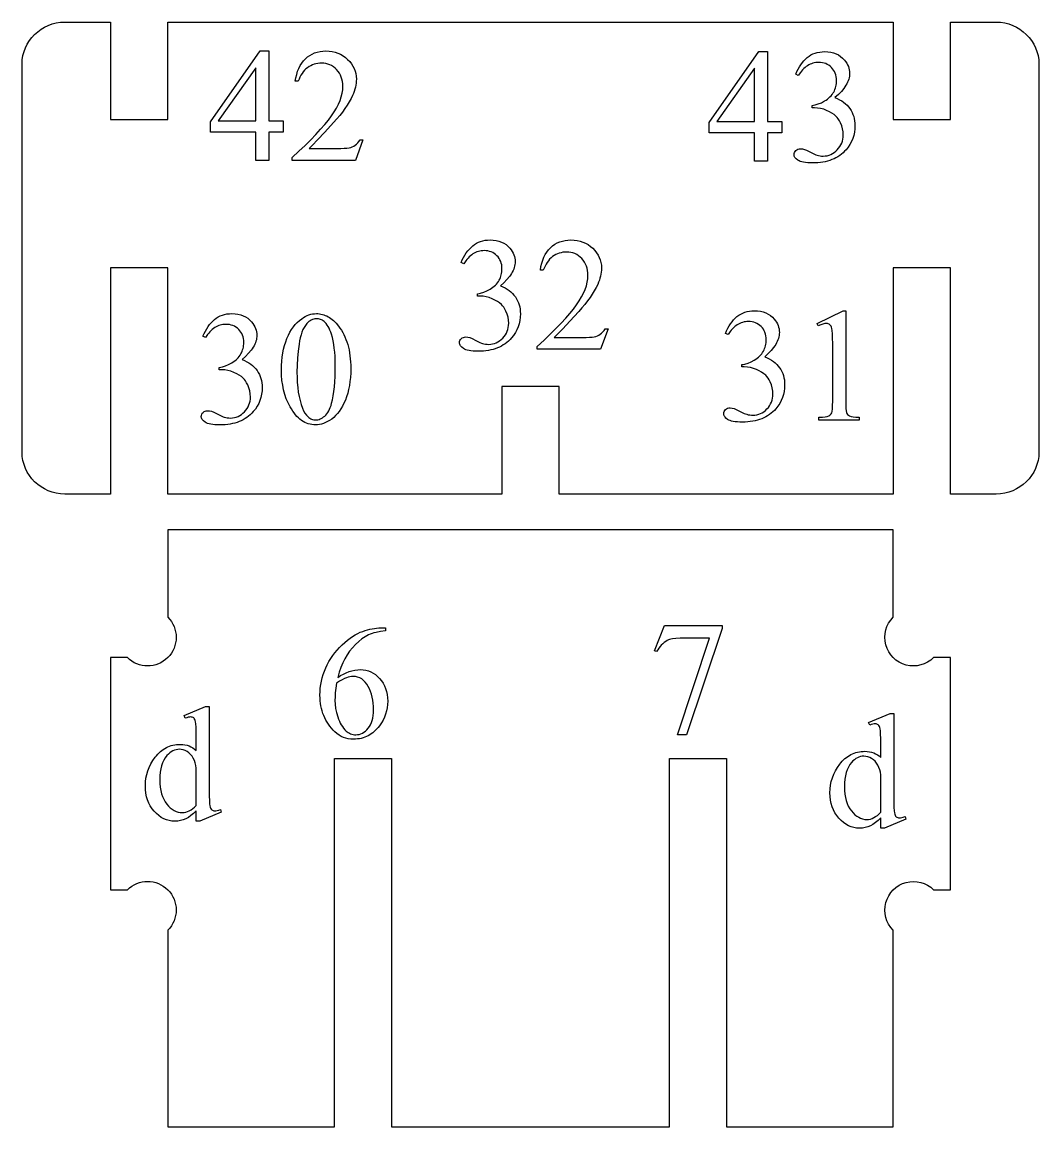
# Model space of a CAD drawing. Extents: x 6 to 600, y -207 to 349.
# Drawn here: x 326.9 to 380.2, y 84.8 to 142.7 of the extents above; entities that cross this region are included whole.
import ezdxf

# ---------------------------------------------------------------- set-up
doc = ezdxf.new("R2010")
doc.units = 0
doc.header["$MEASUREMENT"] = 0
doc.layers.add('EXT', color=1, linetype='CONTINUOUS')
doc.layers.add('TEXT', color=18, linetype='CONTINUOUS')

msp = doc.modelspace()

# ---------------------------------------------------------------- linework, layer by layer
at = {"layer": 'EXT'}
msp.add_lwpolyline([(331.51, 117.974), (329.11, 117.974), (328.88, 117.985), (328.658, 118.019), (328.443, 118.073), (328.236, 118.147), (328.04, 118.24), (327.854, 118.351), (327.681, 118.478), (327.521, 118.62), (327.376, 118.776), (327.246, 118.946), (327.133, 119.127), (327.038, 119.319), (326.962, 119.521), (326.906, 119.732), (326.872, 119.95), (326.861, 120.174), (326.861, 140.538), (326.872, 140.762), (326.906, 140.98), (326.962, 141.19), (327.038, 141.392), (327.133, 141.585), (327.246, 141.766), (327.376, 141.935), (327.521, 142.092), (327.681, 142.234), (327.854, 142.361), (328.04, 142.471), (328.236, 142.564), (328.443, 142.639), (328.658, 142.693), (328.88, 142.726), (329.11, 142.738), (331.51, 142.738), (331.51, 137.634), (334.51, 137.634), (334.51, 142.738), (353.551, 142.738), (372.592, 142.738), (372.592, 137.634), (375.592, 137.634), (375.592, 142.738), (377.993, 142.738), (378.222, 142.726), (378.445, 142.693), (378.66, 142.639), (378.866, 142.564), (379.063, 142.471), (379.248, 142.361), (379.421, 142.234), (379.581, 142.092), (379.727, 141.935), (379.857, 141.766), (379.97, 141.585), (380.065, 141.392), (380.14, 141.19), (380.196, 140.98), (380.23, 140.762), (380.242, 140.538), (380.242, 120.174), (380.23, 119.95), (380.196, 119.732), (380.14, 119.521), (380.065, 119.319), (379.97, 119.127), (379.857, 118.946), (379.727, 118.776), (379.581, 118.62), (379.421, 118.478), (379.248, 118.351), (379.063, 118.24), (378.866, 118.147), (378.66, 118.073), (378.445, 118.019), (378.222, 117.985), (377.993, 117.974), (375.592, 117.974), (375.592, 129.838), (372.592, 129.838), (372.592, 117.974), (355.051, 117.974), (355.051, 123.619), (353.551, 123.619), (352.051, 123.619), (352.051, 117.974), (334.51, 117.974), (334.51, 129.838), (331.51, 129.838)], close=True, dxfattribs=at)
msp.add_lwpolyline([(334.51, 116.099), (334.51, 111.512, -1), (332.389, 109.391), (331.51, 109.391), (331.51, 97.205), (332.389, 97.205, -1), (334.51, 95.084), (334.51, 84.765), (343.255, 84.765), (343.255, 104.099), (346.255, 104.099), (346.255, 84.765), (353.551, 84.765), (360.848, 84.765), (360.848, 104.099), (363.848, 104.099), (363.848, 84.765), (372.592, 84.765), (372.592, 95.084, -1), (374.714, 97.205), (375.592, 97.205), (375.592, 109.391), (374.714, 109.391, -1), (372.592, 111.512), (372.592, 116.099), (353.551, 116.099)], format="xyb", close=True, dxfattribs=at)
at = {"layer": 'TEXT'}
for points in [[(340.565, 137.555), (340.565, 136.966), (339.81, 136.966), (339.81, 135.48), (339.126, 135.48), (339.126, 136.966), (336.744, 136.966), (336.744, 137.496), (339.354, 141.222), (339.81, 141.222), (339.81, 137.555)], [(344.755, 136.563), (344.361, 135.48), (341.042, 135.48), (341.042, 135.634), (341.395, 135.96), (341.72, 136.271), (342.018, 136.567), (342.29, 136.847), (342.534, 137.112), (342.751, 137.362), (342.941, 137.597), (343.104, 137.816), (343.244, 138.025), (343.365, 138.23), (343.468, 138.43), (343.552, 138.626), (343.617, 138.817), (343.664, 139.004), (343.692, 139.186), (343.701, 139.363), (343.696, 139.494), (343.681, 139.619), (343.655, 139.738), (343.619, 139.851), (343.573, 139.958), (343.517, 140.059), (343.45, 140.154), (343.373, 140.243), (343.289, 140.323), (343.201, 140.393), (343.109, 140.452), (343.013, 140.501), (342.913, 140.539), (342.809, 140.565), (342.701, 140.582), (342.589, 140.587), (342.487, 140.583), (342.387, 140.572), (342.29, 140.553), (342.196, 140.526), (342.104, 140.492), (342.015, 140.45), (341.928, 140.401), (341.845, 140.344), (341.765, 140.28), (341.691, 140.209), (341.622, 140.13), (341.558, 140.045), (341.5, 139.953), (341.447, 139.853), (341.399, 139.746), (341.357, 139.633), (341.204, 139.633), (341.235, 139.819), (341.276, 139.994), (341.327, 140.158), (341.389, 140.311), (341.461, 140.453), (341.543, 140.583), (341.635, 140.703), (341.737, 140.811), (341.848, 140.907), (341.965, 140.991), (342.089, 141.061), (342.22, 141.119), (342.357, 141.164), (342.501, 141.196), (342.652, 141.215), (342.809, 141.222), (342.977, 141.215), (343.137, 141.194), (343.291, 141.16), (343.437, 141.112), (343.576, 141.05), (343.709, 140.974), (343.834, 140.885), (343.952, 140.782), (344.059, 140.669), (344.153, 140.552), (344.231, 140.43), (344.296, 140.303), (344.346, 140.171), (344.382, 140.034), (344.403, 139.892), (344.41, 139.745), (344.407, 139.638), (344.398, 139.531), (344.382, 139.424), (344.361, 139.318), (344.333, 139.211), (344.298, 139.104), (344.258, 138.997), (344.211, 138.89), (344.129, 138.721), (344.034, 138.549), (343.927, 138.375), (343.809, 138.199), (343.678, 138.019), (343.536, 137.838), (343.382, 137.654), (343.216, 137.467), (342.748, 136.959), (342.377, 136.563), (342.103, 136.279), (341.926, 136.107), (343.394, 136.107), (343.601, 136.109), (343.775, 136.115), (343.916, 136.126), (344.023, 136.14), (344.111, 136.161), (344.194, 136.19), (344.273, 136.228), (344.348, 136.275), (344.418, 136.331), (344.484, 136.398), (344.545, 136.475), (344.601, 136.563)], [(366.746, 137.52), (366.746, 136.931), (365.991, 136.931), (365.991, 135.446), (365.307, 135.446), (365.307, 136.931), (362.926, 136.931), (362.926, 137.462), (365.535, 141.187), (365.991, 141.187), (365.991, 137.52)], [(367.472, 140), (367.534, 140.138), (367.6, 140.268), (367.67, 140.39), (367.744, 140.504), (367.822, 140.61), (367.904, 140.707), (367.99, 140.796), (368.08, 140.878), (368.174, 140.95), (368.275, 141.013), (368.38, 141.066), (368.492, 141.11), (368.609, 141.143), (368.732, 141.168), (368.86, 141.182), (368.994, 141.187), (369.159, 141.18), (369.313, 141.159), (369.457, 141.125), (369.592, 141.077), (369.716, 141.015), (369.831, 140.939), (369.936, 140.85), (370.032, 140.747), (370.096, 140.664), (370.151, 140.58), (370.198, 140.495), (370.237, 140.408), (370.267, 140.32), (370.288, 140.23), (370.301, 140.139), (370.305, 140.046), (370.302, 139.969), (370.293, 139.892), (370.278, 139.814), (370.257, 139.737), (370.23, 139.658), (370.197, 139.58), (370.158, 139.501), (370.112, 139.422), (370.061, 139.342), (370.004, 139.262), (369.871, 139.102), (369.715, 138.94), (369.534, 138.777), (369.659, 138.723), (369.777, 138.664), (369.887, 138.6), (369.989, 138.53), (370.083, 138.455), (370.169, 138.374), (370.247, 138.288), (370.318, 138.196), (370.38, 138.1), (370.434, 137.999), (370.48, 137.894), (370.517, 137.785), (370.546, 137.672), (370.567, 137.555), (370.579, 137.434), (370.583, 137.308), (370.576, 137.129), (370.554, 136.955), (370.518, 136.788), (370.467, 136.627), (370.402, 136.472), (370.322, 136.323), (370.228, 136.18), (370.119, 136.043), (370.041, 135.959), (369.959, 135.88), (369.872, 135.806), (369.782, 135.738), (369.687, 135.676), (369.588, 135.618), (369.485, 135.567), (369.377, 135.52), (369.265, 135.48), (369.149, 135.444), (369.029, 135.414), (368.904, 135.39), (368.776, 135.371), (368.643, 135.357), (368.505, 135.349), (368.364, 135.346), (368.228, 135.348), (368.102, 135.355), (367.989, 135.366), (367.886, 135.381), (367.795, 135.401), (367.716, 135.425), (367.647, 135.454), (367.59, 135.487), (367.5, 135.559), (367.465, 135.596), (367.436, 135.633), (367.414, 135.672), (367.398, 135.71), (367.388, 135.75), (367.385, 135.79), (367.391, 135.848), (367.409, 135.903), (367.44, 135.954), (367.482, 136.002), (367.534, 136.041), (367.59, 136.07), (367.651, 136.087), (367.717, 136.093), (367.822, 136.085), (367.928, 136.06), (368.043, 136.011), (368.248, 135.908), (368.458, 135.804), (368.535, 135.772), (368.592, 135.753), (368.67, 135.733), (368.751, 135.718), (368.834, 135.71), (368.92, 135.707), (369.024, 135.712), (369.124, 135.727), (369.222, 135.753), (369.315, 135.789), (369.406, 135.835), (369.493, 135.891), (369.576, 135.958), (369.656, 136.035), (369.729, 136.119), (369.793, 136.206), (369.847, 136.297), (369.891, 136.393), (369.925, 136.491), (369.95, 136.594), (369.964, 136.7), (369.969, 136.81), (369.96, 136.973), (369.933, 137.134), (369.888, 137.293), (369.824, 137.449), (369.769, 137.558), (369.711, 137.654), (369.651, 137.735), (369.588, 137.802), (369.49, 137.883), (369.376, 137.96), (369.245, 138.033), (369.098, 138.103), (368.942, 138.162), (368.784, 138.204), (368.624, 138.229), (368.463, 138.237), (368.331, 138.237), (368.331, 138.362), (368.413, 138.375), (368.495, 138.392), (368.659, 138.442), (368.823, 138.51), (368.988, 138.598), (369.068, 138.648), (369.142, 138.701), (369.21, 138.756), (369.273, 138.813), (369.33, 138.873), (369.381, 138.935), (369.427, 139), (369.467, 139.067), (369.502, 139.136), (369.533, 139.207), (369.558, 139.28), (369.579, 139.354), (369.596, 139.43), (369.607, 139.508), (369.614, 139.587), (369.617, 139.669), (369.613, 139.773), (369.6, 139.872), (369.579, 139.966), (369.55, 140.055), (369.512, 140.139), (369.466, 140.217), (369.412, 140.291), (369.349, 140.359), (369.28, 140.421), (369.207, 140.475), (369.13, 140.52), (369.049, 140.557), (368.964, 140.586), (368.874, 140.606), (368.781, 140.619), (368.683, 140.623), (368.604, 140.62), (368.526, 140.612), (368.45, 140.598), (368.375, 140.58), (368.302, 140.555), (368.231, 140.526), (368.161, 140.491), (368.093, 140.451), (368.027, 140.405), (367.962, 140.354), (367.899, 140.297), (367.838, 140.235), (367.778, 140.168), (367.72, 140.095), (367.609, 139.934)], [(339.126, 137.555), (339.126, 140.346), (337.151, 137.555)], [(365.307, 137.52), (365.307, 140.312), (363.332, 137.52)], [(349.91, 130.121), (349.972, 130.26), (350.038, 130.389), (350.108, 130.511), (350.182, 130.625), (350.26, 130.731), (350.342, 130.828), (350.428, 130.918), (350.518, 130.999), (350.612, 131.071), (350.712, 131.134), (350.818, 131.187), (350.93, 131.231), (351.047, 131.264), (351.17, 131.289), (351.298, 131.303), (351.432, 131.308), (351.596, 131.301), (351.751, 131.28), (351.895, 131.246), (352.03, 131.198), (352.154, 131.136), (352.269, 131.061), (352.374, 130.971), (352.469, 130.868), (352.533, 130.786), (352.589, 130.701), (352.636, 130.616), (352.675, 130.529), (352.705, 130.441), (352.726, 130.351), (352.739, 130.26), (352.743, 130.167), (352.74, 130.09), (352.731, 130.013), (352.716, 129.935), (352.695, 129.858), (352.668, 129.779), (352.635, 129.701), (352.595, 129.622), (352.55, 129.543), (352.499, 129.463), (352.442, 129.383), (352.309, 129.223), (352.152, 129.061), (351.971, 128.898), (352.097, 128.844), (352.215, 128.785), (352.325, 128.721), (352.427, 128.651), (352.521, 128.576), (352.607, 128.495), (352.685, 128.409), (352.756, 128.317), (352.818, 128.221), (352.872, 128.12), (352.917, 128.015), (352.955, 127.906), (352.984, 127.793), (353.004, 127.676), (353.017, 127.555), (353.021, 127.429), (353.014, 127.25), (352.992, 127.076), (352.956, 126.909), (352.905, 126.748), (352.84, 126.593), (352.76, 126.444), (352.665, 126.301), (352.556, 126.164), (352.479, 126.08), (352.396, 126.001), (352.31, 125.927), (352.22, 125.859), (352.125, 125.797), (352.026, 125.739), (351.922, 125.688), (351.815, 125.641), (351.703, 125.601), (351.587, 125.565), (351.467, 125.535), (351.342, 125.511), (351.213, 125.492), (351.08, 125.478), (350.943, 125.47), (350.802, 125.467), (350.665, 125.469), (350.54, 125.476), (350.426, 125.487), (350.324, 125.502), (350.233, 125.522), (350.153, 125.547), (350.085, 125.575), (350.028, 125.608), (349.938, 125.68), (349.903, 125.717), (349.874, 125.754), (349.852, 125.793), (349.836, 125.831), (349.826, 125.871), (349.823, 125.911), (349.829, 125.969), (349.847, 126.024), (349.878, 126.075), (349.92, 126.123), (349.971, 126.163), (350.028, 126.191), (350.089, 126.208), (350.155, 126.214), (350.259, 126.206), (350.366, 126.181), (350.481, 126.132), (350.686, 126.029), (350.896, 125.925), (350.973, 125.893), (351.03, 125.874), (351.108, 125.854), (351.189, 125.839), (351.272, 125.831), (351.358, 125.828), (351.462, 125.833), (351.562, 125.849), (351.659, 125.874), (351.753, 125.91), (351.844, 125.956), (351.93, 126.012), (352.014, 126.079), (352.094, 126.156), (352.167, 126.24), (352.231, 126.327), (352.285, 126.418), (352.329, 126.514), (352.363, 126.612), (352.387, 126.715), (352.402, 126.821), (352.407, 126.932), (352.398, 127.094), (352.371, 127.255), (352.325, 127.414), (352.262, 127.57), (352.207, 127.679), (352.149, 127.775), (352.088, 127.856), (352.025, 127.923), (351.928, 128.004), (351.814, 128.081), (351.683, 128.154), (351.536, 128.224), (351.38, 128.283), (351.222, 128.325), (351.062, 128.35), (350.901, 128.358), (350.769, 128.358), (350.769, 128.483), (350.85, 128.496), (350.932, 128.513), (351.097, 128.563), (351.261, 128.631), (351.426, 128.719), (351.506, 128.769), (351.58, 128.822), (351.648, 128.877), (351.711, 128.934), (351.768, 128.994), (351.819, 129.056), (351.865, 129.121), (351.905, 129.188), (351.94, 129.257), (351.97, 129.328), (351.996, 129.401), (352.017, 129.475), (352.033, 129.551), (352.045, 129.629), (352.052, 129.709), (352.054, 129.79), (352.05, 129.894), (352.038, 129.993), (352.017, 130.087), (351.988, 130.176), (351.95, 130.26), (351.904, 130.338), (351.85, 130.412), (351.787, 130.48), (351.718, 130.542), (351.645, 130.596), (351.568, 130.641), (351.487, 130.678), (351.401, 130.707), (351.312, 130.727), (351.219, 130.74), (351.121, 130.744), (351.042, 130.741), (350.964, 130.733), (350.887, 130.72), (350.813, 130.701), (350.74, 130.676), (350.669, 130.647), (350.599, 130.612), (350.531, 130.572), (350.465, 130.526), (350.4, 130.475), (350.337, 130.418), (350.276, 130.356), (350.216, 130.289), (350.158, 130.217), (350.047, 130.055)], [(357.621, 126.649), (357.227, 125.567), (353.909, 125.567), (353.909, 125.72), (354.261, 126.047), (354.587, 126.357), (354.885, 126.653), (355.156, 126.934), (355.4, 127.199), (355.618, 127.448), (355.807, 127.683), (355.97, 127.902), (356.11, 128.111), (356.232, 128.316), (356.334, 128.516), (356.418, 128.712), (356.484, 128.903), (356.53, 129.09), (356.558, 129.272), (356.568, 129.449), (356.563, 129.58), (356.547, 129.705), (356.522, 129.824), (356.486, 129.937), (356.44, 130.044), (356.383, 130.145), (356.317, 130.24), (356.24, 130.329), (356.156, 130.41), (356.068, 130.48), (355.976, 130.539), (355.88, 130.587), (355.78, 130.625), (355.676, 130.652), (355.568, 130.668), (355.456, 130.673), (355.354, 130.669), (355.254, 130.658), (355.157, 130.639), (355.062, 130.613), (354.971, 130.578), (354.882, 130.537), (354.795, 130.487), (354.711, 130.431), (354.632, 130.366), (354.557, 130.295), (354.488, 130.217), (354.425, 130.131), (354.366, 130.039), (354.314, 129.939), (354.266, 129.833), (354.224, 129.719), (354.07, 129.719), (354.102, 129.905), (354.143, 130.081), (354.194, 130.245), (354.256, 130.397), (354.327, 130.539), (354.409, 130.67), (354.501, 130.789), (354.604, 130.897), (354.714, 130.993), (354.832, 131.077), (354.956, 131.147), (355.086, 131.205), (355.224, 131.25), (355.368, 131.282), (355.518, 131.301), (355.676, 131.308), (355.843, 131.301), (356.004, 131.28), (356.157, 131.246), (356.304, 131.198), (356.443, 131.136), (356.575, 131.061), (356.701, 130.971), (356.819, 130.868), (356.926, 130.756), (357.019, 130.638), (357.098, 130.516), (357.162, 130.389), (357.213, 130.257), (357.248, 130.12), (357.27, 129.978), (357.277, 129.831), (357.274, 129.724), (357.265, 129.617), (357.249, 129.511), (357.227, 129.404), (357.199, 129.297), (357.165, 129.19), (357.125, 129.083), (357.078, 128.977), (356.995, 128.807), (356.901, 128.636), (356.794, 128.461), (356.676, 128.285), (356.545, 128.106), (356.403, 127.924), (356.249, 127.74), (356.082, 127.554), (355.614, 127.046), (355.243, 126.649), (354.969, 126.365), (354.792, 126.193), (356.261, 126.193), (356.468, 126.195), (356.642, 126.201), (356.782, 126.212), (356.889, 126.226), (356.977, 126.247), (357.061, 126.277), (357.14, 126.315), (357.215, 126.361), (357.285, 126.417), (357.351, 126.484), (357.412, 126.561), (357.468, 126.649)], [(363.783, 126.404), (363.845, 126.542), (363.912, 126.672), (363.982, 126.794), (364.056, 126.908), (364.133, 127.013), (364.215, 127.111), (364.301, 127.2), (364.391, 127.281), (364.486, 127.354), (364.586, 127.417), (364.692, 127.47), (364.803, 127.513), (364.92, 127.547), (365.043, 127.571), (365.172, 127.586), (365.306, 127.591), (365.47, 127.584), (365.624, 127.563), (365.768, 127.529), (365.903, 127.481), (366.028, 127.419), (366.143, 127.343), (366.248, 127.254), (366.343, 127.151), (366.407, 127.068), (366.463, 126.984), (366.51, 126.899), (366.548, 126.812), (366.578, 126.723), (366.599, 126.634), (366.612, 126.542), (366.617, 126.45), (366.614, 126.373), (366.604, 126.296), (366.589, 126.218), (366.568, 126.14), (366.541, 126.062), (366.508, 125.983), (366.469, 125.905), (366.424, 125.825), (366.372, 125.746), (366.315, 125.666), (366.183, 125.506), (366.026, 125.344), (365.845, 125.18), (365.971, 125.127), (366.088, 125.068), (366.198, 125.003), (366.3, 124.934), (366.394, 124.858), (366.48, 124.777), (366.559, 124.691), (366.629, 124.6), (366.691, 124.503), (366.745, 124.403), (366.791, 124.298), (366.828, 124.189), (366.857, 124.076), (366.878, 123.959), (366.89, 123.837), (366.894, 123.712), (366.887, 123.532), (366.865, 123.359), (366.829, 123.192), (366.778, 123.031), (366.713, 122.875), (366.633, 122.726), (366.539, 122.584), (366.43, 122.447), (366.352, 122.362), (366.27, 122.283), (366.184, 122.21), (366.093, 122.142), (365.998, 122.079), (365.899, 122.022), (365.796, 121.97), (365.688, 121.924), (365.577, 121.883), (365.461, 121.848), (365.34, 121.818), (365.216, 121.793), (365.087, 121.774), (364.954, 121.761), (364.817, 121.753), (364.675, 121.75), (364.539, 121.752), (364.414, 121.759), (364.3, 121.77), (364.198, 121.785), (364.107, 121.805), (364.027, 121.829), (363.959, 121.858), (363.902, 121.891), (363.812, 121.963), (363.776, 122), (363.748, 122.037), (363.725, 122.075), (363.709, 122.114), (363.699, 122.154), (363.696, 122.194), (363.702, 122.252), (363.721, 122.307), (363.751, 122.358), (363.794, 122.405), (363.845, 122.445), (363.901, 122.474), (363.962, 122.491), (364.028, 122.496), (364.133, 122.488), (364.24, 122.463), (364.355, 122.415), (364.559, 122.312), (364.77, 122.208), (364.846, 122.175), (364.903, 122.156), (364.981, 122.136), (365.062, 122.122), (365.145, 122.114), (365.231, 122.111), (365.335, 122.116), (365.436, 122.131), (365.533, 122.157), (365.627, 122.193), (365.717, 122.239), (365.804, 122.295), (365.887, 122.362), (365.967, 122.438), (366.041, 122.522), (366.104, 122.61), (366.158, 122.701), (366.202, 122.796), (366.236, 122.895), (366.261, 122.998), (366.276, 123.104), (366.281, 123.214), (366.271, 123.377), (366.244, 123.538), (366.199, 123.696), (366.135, 123.853), (366.08, 123.962), (366.022, 124.057), (365.962, 124.138), (365.899, 124.206), (365.801, 124.287), (365.687, 124.364), (365.557, 124.437), (365.409, 124.506), (365.253, 124.565), (365.095, 124.607), (364.936, 124.633), (364.775, 124.641), (364.642, 124.641), (364.642, 124.766), (364.724, 124.778), (364.806, 124.796), (364.97, 124.845), (365.135, 124.914), (365.299, 125.002), (365.379, 125.052), (365.453, 125.104), (365.521, 125.159), (365.584, 125.217), (365.641, 125.277), (365.693, 125.339), (365.738, 125.404), (365.779, 125.471), (365.814, 125.54), (365.844, 125.611), (365.87, 125.684), (365.891, 125.758), (365.907, 125.834), (365.919, 125.912), (365.926, 125.991), (365.928, 126.072), (365.924, 126.177), (365.911, 126.276), (365.89, 126.37), (365.861, 126.459), (365.823, 126.542), (365.777, 126.621), (365.723, 126.695), (365.66, 126.763), (365.591, 126.825), (365.518, 126.878), (365.441, 126.923), (365.36, 126.96), (365.275, 126.989), (365.186, 127.01), (365.092, 127.022), (364.995, 127.026), (364.915, 127.024), (364.837, 127.016), (364.761, 127.002), (364.686, 126.983), (364.613, 126.959), (364.542, 126.93), (364.472, 126.895), (364.405, 126.854), (364.338, 126.808), (364.274, 126.757), (364.21, 126.701), (364.149, 126.639), (364.089, 126.572), (364.031, 126.499), (363.92, 126.338)], [(368.595, 126.923), (369.964, 127.591), (370.101, 127.591), (370.101, 122.841), (370.104, 122.627), (370.111, 122.457), (370.123, 122.332), (370.14, 122.252), (370.165, 122.197), (370.201, 122.149), (370.247, 122.108), (370.304, 122.073), (370.383, 122.046), (370.493, 122.025), (370.636, 122.01), (370.81, 122.003), (370.81, 121.849), (368.695, 121.849), (368.695, 122.003), (368.876, 122.01), (369.023, 122.024), (369.133, 122.044), (369.209, 122.071), (369.263, 122.104), (369.308, 122.142), (369.344, 122.185), (369.371, 122.233), (369.391, 122.309), (369.405, 122.436), (369.414, 122.613), (369.417, 122.841), (369.417, 125.877), (369.414, 126.157), (369.406, 126.381), (369.393, 126.551), (369.375, 126.665), (369.358, 126.727), (369.334, 126.781), (369.305, 126.825), (369.269, 126.86), (369.229, 126.888), (369.185, 126.907), (369.137, 126.919), (369.085, 126.923), (369, 126.915), (368.901, 126.89), (368.787, 126.85), (368.657, 126.794)], [(336.354, 126.255), (336.416, 126.393), (336.482, 126.523), (336.552, 126.645), (336.626, 126.759), (336.704, 126.865), (336.786, 126.962), (336.872, 127.051), (336.961, 127.133), (337.056, 127.205), (337.156, 127.268), (337.262, 127.321), (337.374, 127.365), (337.491, 127.398), (337.614, 127.422), (337.742, 127.437), (337.876, 127.442), (338.04, 127.435), (338.194, 127.414), (338.339, 127.38), (338.473, 127.332), (338.598, 127.27), (338.713, 127.194), (338.818, 127.105), (338.913, 127.002), (338.977, 126.919), (339.033, 126.835), (339.08, 126.75), (339.118, 126.663), (339.148, 126.575), (339.17, 126.485), (339.183, 126.394), (339.187, 126.301), (339.184, 126.224), (339.175, 126.147), (339.16, 126.069), (339.139, 125.991), (339.112, 125.913), (339.078, 125.835), (339.039, 125.756), (338.994, 125.677), (338.943, 125.597), (338.886, 125.517), (338.753, 125.357), (338.596, 125.195), (338.415, 125.032), (338.541, 124.978), (338.659, 124.919), (338.769, 124.855), (338.871, 124.785), (338.965, 124.71), (339.051, 124.629), (339.129, 124.543), (339.199, 124.451), (339.262, 124.354), (339.316, 124.254), (339.361, 124.149), (339.398, 124.04), (339.428, 123.927), (339.448, 123.81), (339.461, 123.689), (339.465, 123.563), (339.458, 123.384), (339.436, 123.21), (339.4, 123.043), (339.349, 122.882), (339.283, 122.727), (339.204, 122.578), (339.109, 122.435), (339, 122.298), (338.922, 122.214), (338.84, 122.135), (338.754, 122.061), (338.663, 121.993), (338.569, 121.93), (338.47, 121.873), (338.366, 121.822), (338.259, 121.775), (338.147, 121.734), (338.031, 121.699), (337.911, 121.669), (337.786, 121.645), (337.657, 121.626), (337.524, 121.612), (337.387, 121.604), (337.246, 121.601), (337.109, 121.603), (336.984, 121.61), (336.87, 121.621), (336.768, 121.636), (336.677, 121.656), (336.597, 121.68), (336.529, 121.709), (336.472, 121.742), (336.382, 121.814), (336.347, 121.851), (336.318, 121.888), (336.295, 121.927), (336.279, 121.965), (336.27, 122.005), (336.267, 122.045), (336.273, 122.103), (336.291, 122.158), (336.321, 122.209), (336.364, 122.257), (336.415, 122.296), (336.471, 122.325), (336.532, 122.342), (336.598, 122.348), (336.703, 122.339), (336.81, 122.315), (336.925, 122.266), (337.129, 122.163), (337.34, 122.059), (337.416, 122.027), (337.474, 122.008), (337.552, 121.988), (337.632, 121.973), (337.716, 121.965), (337.801, 121.962), (337.905, 121.967), (338.006, 121.982), (338.103, 122.008), (338.197, 122.044), (338.287, 122.09), (338.374, 122.146), (338.458, 122.213), (338.538, 122.29), (338.611, 122.374), (338.675, 122.461), (338.729, 122.552), (338.773, 122.647), (338.807, 122.746), (338.831, 122.849), (338.846, 122.955), (338.851, 123.065), (338.842, 123.228), (338.815, 123.389), (338.769, 123.548), (338.706, 123.704), (338.65, 123.813), (338.593, 123.909), (338.532, 123.99), (338.469, 124.057), (338.372, 124.138), (338.258, 124.215), (338.127, 124.288), (337.98, 124.358), (337.823, 124.417), (337.666, 124.459), (337.506, 124.484), (337.345, 124.492), (337.212, 124.492), (337.212, 124.617), (337.294, 124.63), (337.376, 124.647), (337.541, 124.697), (337.705, 124.765), (337.87, 124.853), (337.949, 124.903), (338.023, 124.956), (338.092, 125.011), (338.155, 125.068), (338.212, 125.128), (338.263, 125.19), (338.309, 125.255), (338.349, 125.322), (338.384, 125.391), (338.414, 125.462), (338.44, 125.535), (338.461, 125.609), (338.477, 125.685), (338.489, 125.763), (338.496, 125.842), (338.498, 125.924), (338.494, 126.028), (338.482, 126.127), (338.461, 126.221), (338.431, 126.31), (338.394, 126.394), (338.348, 126.472), (338.293, 126.546), (338.231, 126.614), (338.162, 126.676), (338.089, 126.729), (338.012, 126.775), (337.931, 126.812), (337.845, 126.841), (337.756, 126.861), (337.662, 126.874), (337.565, 126.878), (337.485, 126.875), (337.408, 126.867), (337.331, 126.853), (337.257, 126.835), (337.184, 126.81), (337.112, 126.781), (337.043, 126.746), (336.975, 126.706), (336.909, 126.66), (336.844, 126.609), (336.781, 126.552), (336.719, 126.49), (336.66, 126.423), (336.602, 126.35), (336.491, 126.189)], [(340.477, 124.48), (340.482, 124.716), (340.495, 124.944), (340.518, 125.164), (340.55, 125.375), (340.59, 125.578), (340.64, 125.773), (340.699, 125.959), (340.767, 126.137), (340.843, 126.305), (340.925, 126.462), (341.012, 126.608), (341.105, 126.743), (341.205, 126.867), (341.31, 126.98), (341.422, 127.082), (341.539, 127.172), (341.633, 127.235), (341.727, 127.29), (341.822, 127.336), (341.919, 127.374), (342.015, 127.404), (342.113, 127.425), (342.211, 127.438), (342.311, 127.442), (342.391, 127.439), (342.47, 127.432), (342.549, 127.419), (342.626, 127.401), (342.702, 127.377), (342.777, 127.349), (342.851, 127.316), (342.924, 127.277), (342.997, 127.233), (343.068, 127.184), (343.207, 127.071), (343.341, 126.937), (343.472, 126.782), (343.55, 126.678), (343.623, 126.569), (343.691, 126.455), (343.753, 126.337), (343.811, 126.215), (343.864, 126.088), (343.912, 125.956), (343.954, 125.82), (343.992, 125.679), (344.025, 125.534), (344.052, 125.384), (344.075, 125.23), (344.092, 125.071), (344.105, 124.908), (344.112, 124.74), (344.115, 124.567), (344.111, 124.327), (344.097, 124.096), (344.075, 123.874), (344.044, 123.662), (344.005, 123.458), (343.956, 123.264), (343.899, 123.079), (343.833, 122.904), (343.76, 122.738), (343.682, 122.585), (343.599, 122.443), (343.512, 122.313), (343.42, 122.195), (343.322, 122.088), (343.22, 121.993), (343.113, 121.91), (343.004, 121.838), (342.896, 121.775), (342.789, 121.722), (342.683, 121.678), (342.578, 121.645), (342.474, 121.62), (342.371, 121.606), (342.269, 121.601), (342.17, 121.605), (342.072, 121.616), (341.977, 121.635), (341.884, 121.66), (341.792, 121.694), (341.703, 121.735), (341.616, 121.783), (341.532, 121.839), (341.449, 121.902), (341.368, 121.972), (341.29, 122.05), (341.214, 122.135), (341.139, 122.228), (341.067, 122.328), (340.997, 122.436), (340.929, 122.551), (340.823, 122.756), (340.731, 122.972), (340.654, 123.198), (340.59, 123.434), (340.541, 123.68), (340.505, 123.936), (340.484, 124.203)], [(341.29, 124.376), (341.295, 124.093), (341.308, 123.822), (341.33, 123.565), (341.362, 123.322), (341.402, 123.091), (341.451, 122.874), (341.509, 122.671), (341.576, 122.481), (341.639, 122.336), (341.709, 122.21), (341.786, 122.104), (341.871, 122.017), (341.916, 121.981), (341.963, 121.949), (342.011, 121.923), (342.062, 121.901), (342.114, 121.884), (342.168, 121.872), (342.224, 121.865), (342.281, 121.862), (342.338, 121.866), (342.395, 121.875), (342.452, 121.891), (342.51, 121.913), (342.568, 121.941), (342.627, 121.976), (342.686, 122.016), (342.746, 122.064), (342.804, 122.118), (342.859, 122.181), (342.91, 122.253), (342.958, 122.333), (343.001, 122.421), (343.042, 122.518), (343.078, 122.624), (343.111, 122.738), (343.156, 122.925), (343.195, 123.131), (343.227, 123.355), (343.254, 123.597), (343.275, 123.858), (343.29, 124.137), (343.299, 124.434), (343.302, 124.75), (343.299, 124.985), (343.29, 125.211), (343.274, 125.426), (343.252, 125.632), (343.224, 125.828), (343.19, 126.014), (343.15, 126.189), (343.103, 126.355), (343.064, 126.47), (343.023, 126.576), (342.979, 126.674), (342.932, 126.763), (342.882, 126.843), (342.83, 126.914), (342.775, 126.977), (342.717, 127.031), (342.673, 127.063), (342.628, 127.091), (342.58, 127.115), (342.529, 127.134), (342.422, 127.159), (342.306, 127.168), (342.237, 127.164), (342.169, 127.152), (342.104, 127.132), (342.04, 127.105), (341.978, 127.069), (341.918, 127.026), (341.86, 126.974), (341.804, 126.915), (341.733, 126.823), (341.667, 126.718), (341.607, 126.601), (341.553, 126.472), (341.506, 126.331), (341.464, 126.177), (341.428, 126.011), (341.398, 125.832), (341.351, 125.464), (341.317, 125.099), (341.297, 124.736)], [(345.941, 110.951), (345.941, 110.797), (345.679, 110.763), (345.443, 110.716), (345.335, 110.687), (345.232, 110.654), (345.136, 110.618), (345.047, 110.579), (344.96, 110.536), (344.874, 110.487), (344.702, 110.372), (344.532, 110.237), (344.362, 110.079), (344.2, 109.907), (344.053, 109.724), (343.92, 109.532), (343.802, 109.331), (343.696, 109.115), (343.598, 108.879), (343.51, 108.624), (343.431, 108.35), (343.58, 108.446), (343.73, 108.529), (343.879, 108.6), (344.029, 108.658), (344.179, 108.702), (344.329, 108.735), (344.479, 108.754), (344.63, 108.76), (344.771, 108.753), (344.908, 108.731), (345.041, 108.695), (345.168, 108.644), (345.291, 108.579), (345.408, 108.499), (345.521, 108.405), (345.629, 108.296), (345.729, 108.175), (345.815, 108.047), (345.887, 107.91), (345.947, 107.765), (345.993, 107.611), (346.026, 107.449), (346.046, 107.279), (346.053, 107.101), (346.046, 106.927), (346.026, 106.756), (345.992, 106.59), (345.946, 106.427), (345.886, 106.268), (345.812, 106.113), (345.725, 105.962), (345.625, 105.815), (345.56, 105.73), (345.492, 105.65), (345.421, 105.575), (345.347, 105.506), (345.271, 105.443), (345.193, 105.385), (345.112, 105.333), (345.028, 105.286), (344.942, 105.245), (344.853, 105.209), (344.761, 105.179), (344.667, 105.154), (344.57, 105.135), (344.471, 105.121), (344.369, 105.113), (344.265, 105.11), (344.123, 105.116), (343.987, 105.134), (343.857, 105.163), (343.732, 105.205), (343.612, 105.259), (343.498, 105.324), (343.389, 105.402), (343.286, 105.491), (343.19, 105.586), (343.101, 105.684), (343.018, 105.785), (342.941, 105.89), (342.87, 105.998), (342.805, 106.11), (342.747, 106.225), (342.695, 106.344), (342.648, 106.466), (342.608, 106.591), (342.574, 106.72), (342.547, 106.853), (342.525, 106.988), (342.51, 107.128), (342.501, 107.27), (342.498, 107.416), (342.502, 107.604), (342.516, 107.789), (342.54, 107.972), (342.573, 108.153), (342.616, 108.331), (342.668, 108.507), (342.729, 108.68), (342.8, 108.852), (342.88, 109.019), (342.968, 109.182), (343.064, 109.34), (343.168, 109.493), (343.28, 109.642), (343.4, 109.786), (343.529, 109.925), (343.665, 110.059), (343.805, 110.185), (343.943, 110.301), (344.08, 110.405), (344.215, 110.499), (344.349, 110.583), (344.482, 110.655), (344.612, 110.717), (344.742, 110.768), (344.869, 110.811), (344.994, 110.848), (345.118, 110.879), (345.238, 110.905), (345.357, 110.925), (345.474, 110.939), (345.588, 110.948), (345.7, 110.951)], [(360.593, 111.082), (363.608, 111.082), (363.608, 110.924), (361.733, 105.341), (361.269, 105.341), (362.949, 110.406), (361.401, 110.406), (361.184, 110.399), (361, 110.378), (360.921, 110.362), (360.85, 110.343), (360.788, 110.32), (360.734, 110.294), (360.649, 110.243), (360.568, 110.185), (360.491, 110.121), (360.419, 110.051), (360.351, 109.974), (360.288, 109.891), (360.229, 109.801), (360.174, 109.705), (360.053, 109.75)], [(343.36, 108.047), (343.328, 107.78), (343.304, 107.541), (343.29, 107.328), (343.286, 107.142), (343.295, 106.939), (343.322, 106.727), (343.369, 106.507), (343.433, 106.278), (343.472, 106.164), (343.516, 106.056), (343.564, 105.955), (343.616, 105.859), (343.673, 105.77), (343.734, 105.686), (343.8, 105.609), (343.871, 105.537), (343.925, 105.491), (343.982, 105.452), (344.042, 105.418), (344.105, 105.391), (344.171, 105.37), (344.239, 105.354), (344.311, 105.345), (344.385, 105.342), (344.474, 105.347), (344.561, 105.363), (344.645, 105.39), (344.727, 105.427), (344.806, 105.475), (344.883, 105.533), (344.958, 105.603), (345.03, 105.682), (345.097, 105.772), (345.154, 105.87), (345.203, 105.978), (345.243, 106.095), (345.274, 106.221), (345.296, 106.356), (345.31, 106.5), (345.314, 106.653), (345.31, 106.827), (345.297, 106.996), (345.274, 107.158), (345.244, 107.315), (345.204, 107.465), (345.155, 107.61), (345.098, 107.748), (345.032, 107.881), (344.958, 108.002), (344.876, 108.108), (344.787, 108.197), (344.691, 108.27), (344.587, 108.326), (344.476, 108.367), (344.357, 108.391), (344.231, 108.399), (344.151, 108.395), (344.068, 108.383), (343.982, 108.362), (343.893, 108.333), (343.792, 108.29), (343.67, 108.228), (343.526, 108.147)], [(335.999, 101.348), (335.861, 101.213), (335.724, 101.098), (335.589, 101.004), (335.455, 100.931), (335.32, 100.875), (335.179, 100.836), (335.034, 100.812), (334.883, 100.804), (334.73, 100.812), (334.582, 100.837), (334.438, 100.877), (334.3, 100.934), (334.167, 101.008), (334.038, 101.097), (333.915, 101.203), (333.796, 101.325), (333.687, 101.46), (333.593, 101.604), (333.513, 101.757), (333.448, 101.92), (333.397, 102.091), (333.36, 102.273), (333.339, 102.463), (333.331, 102.663), (333.339, 102.865), (333.364, 103.063), (333.404, 103.256), (333.46, 103.445), (333.532, 103.63), (333.621, 103.81), (333.725, 103.986), (333.846, 104.158), (333.911, 104.24), (333.979, 104.317), (334.049, 104.389), (334.121, 104.455), (334.196, 104.516), (334.273, 104.571), (334.352, 104.622), (334.434, 104.667), (334.518, 104.706), (334.604, 104.741), (334.692, 104.77), (334.783, 104.794), (334.876, 104.812), (334.971, 104.826), (335.069, 104.834), (335.169, 104.836), (335.292, 104.831), (335.409, 104.816), (335.521, 104.791), (335.627, 104.756), (335.728, 104.712), (335.824, 104.657), (335.914, 104.592), (335.999, 104.517), (335.999, 105.218), (335.997, 105.512), (335.991, 105.744), (335.981, 105.912), (335.968, 106.019), (335.95, 106.087), (335.928, 106.144), (335.901, 106.189), (335.87, 106.222), (335.835, 106.245), (335.795, 106.262), (335.752, 106.272), (335.704, 106.276), (335.646, 106.272), (335.579, 106.259), (335.503, 106.238), (335.418, 106.209), (335.364, 106.355), (336.497, 106.819), (336.683, 106.819), (336.683, 102.426), (336.685, 102.125), (336.691, 101.888), (336.701, 101.717), (336.714, 101.611), (336.732, 101.543), (336.755, 101.486), (336.782, 101.44), (336.814, 101.406), (336.85, 101.38), (336.888, 101.362), (336.929, 101.351), (336.974, 101.348), (337.034, 101.352), (337.104, 101.365), (337.184, 101.387), (337.272, 101.418), (337.318, 101.273), (336.19, 100.804), (335.999, 100.804)], [(371.938, 100.985), (371.8, 100.85), (371.663, 100.735), (371.528, 100.641), (371.395, 100.568), (371.26, 100.512), (371.119, 100.473), (370.973, 100.449), (370.822, 100.441), (370.669, 100.449), (370.521, 100.474), (370.378, 100.514), (370.24, 100.571), (370.106, 100.645), (369.978, 100.734), (369.854, 100.84), (369.736, 100.962), (369.627, 101.097), (369.532, 101.241), (369.452, 101.394), (369.387, 101.557), (369.336, 101.728), (369.3, 101.91), (369.278, 102.1), (369.271, 102.3), (369.279, 102.502), (369.303, 102.699), (369.343, 102.893), (369.4, 103.082), (369.472, 103.267), (369.56, 103.447), (369.665, 103.623), (369.785, 103.795), (369.851, 103.877), (369.919, 103.954), (369.989, 104.026), (370.061, 104.092), (370.136, 104.153), (370.213, 104.208), (370.292, 104.259), (370.373, 104.304), (370.457, 104.343), (370.543, 104.378), (370.632, 104.407), (370.723, 104.431), (370.816, 104.449), (370.911, 104.463), (371.009, 104.471), (371.109, 104.473), (371.231, 104.468), (371.349, 104.453), (371.461, 104.428), (371.567, 104.393), (371.668, 104.348), (371.764, 104.294), (371.854, 104.229), (371.938, 104.154), (371.938, 104.855), (371.936, 105.149), (371.93, 105.381), (371.921, 105.549), (371.907, 105.656), (371.889, 105.724), (371.867, 105.781), (371.841, 105.826), (371.81, 105.859), (371.774, 105.882), (371.735, 105.899), (371.691, 105.909), (371.644, 105.913), (371.585, 105.909), (371.518, 105.896), (371.442, 105.875), (371.358, 105.846), (371.304, 105.992), (372.436, 106.456), (372.623, 106.456), (372.623, 102.063), (372.625, 101.762), (372.63, 101.525), (372.64, 101.354), (372.654, 101.248), (372.672, 101.18), (372.694, 101.123), (372.721, 101.077), (372.753, 101.043), (372.789, 101.017), (372.828, 100.999), (372.869, 100.988), (372.913, 100.985), (372.974, 100.989), (373.044, 101.002), (373.123, 101.024), (373.212, 101.055), (373.257, 100.91), (372.129, 100.441), (371.938, 100.441)], [(335.999, 101.638), (335.999, 103.596), (335.98, 103.734), (335.949, 103.866), (335.905, 103.991), (335.849, 104.11), (335.782, 104.219), (335.705, 104.314), (335.617, 104.395), (335.52, 104.461), (335.418, 104.513), (335.317, 104.55), (335.217, 104.572), (335.119, 104.579), (335.029, 104.574), (334.942, 104.559), (334.857, 104.533), (334.774, 104.497), (334.694, 104.451), (334.616, 104.395), (334.541, 104.328), (334.468, 104.251), (334.38, 104.137), (334.303, 104.011), (334.238, 103.872), (334.185, 103.72), (334.144, 103.557), (334.114, 103.38), (334.096, 103.192), (334.091, 102.99), (334.096, 102.787), (334.113, 102.596), (334.142, 102.417), (334.182, 102.25), (334.233, 102.096), (334.296, 101.954), (334.37, 101.824), (334.456, 101.706), (334.548, 101.602), (334.643, 101.511), (334.741, 101.435), (334.841, 101.372), (334.944, 101.323), (335.05, 101.288), (335.158, 101.267), (335.269, 101.261), (335.363, 101.266), (335.456, 101.284), (335.548, 101.314), (335.64, 101.355), (335.731, 101.408), (335.821, 101.473), (335.91, 101.55)], [(371.938, 101.275), (371.938, 103.233), (371.92, 103.371), (371.888, 103.503), (371.845, 103.628), (371.789, 103.747), (371.722, 103.856), (371.644, 103.951), (371.557, 104.032), (371.459, 104.098), (371.357, 104.15), (371.256, 104.187), (371.157, 104.209), (371.059, 104.216), (370.969, 104.211), (370.881, 104.196), (370.796, 104.17), (370.713, 104.134), (370.633, 104.088), (370.556, 104.032), (370.48, 103.965), (370.408, 103.888), (370.319, 103.774), (370.242, 103.648), (370.178, 103.509), (370.124, 103.357), (370.083, 103.194), (370.054, 103.017), (370.036, 102.828), (370.03, 102.627), (370.036, 102.424), (370.053, 102.233), (370.081, 102.054), (370.121, 101.887), (370.173, 101.733), (370.235, 101.591), (370.31, 101.461), (370.395, 101.343), (370.488, 101.239), (370.583, 101.148), (370.681, 101.072), (370.781, 101.009), (370.884, 100.96), (370.989, 100.925), (371.097, 100.904), (371.208, 100.897), (371.302, 100.903), (371.395, 100.921), (371.488, 100.951), (371.579, 100.992), (371.67, 101.045), (371.76, 101.11), (371.85, 101.186)]]:
    msp.add_lwpolyline(points, close=True, dxfattribs=at)

doc.saveas('drawing.dxf')
